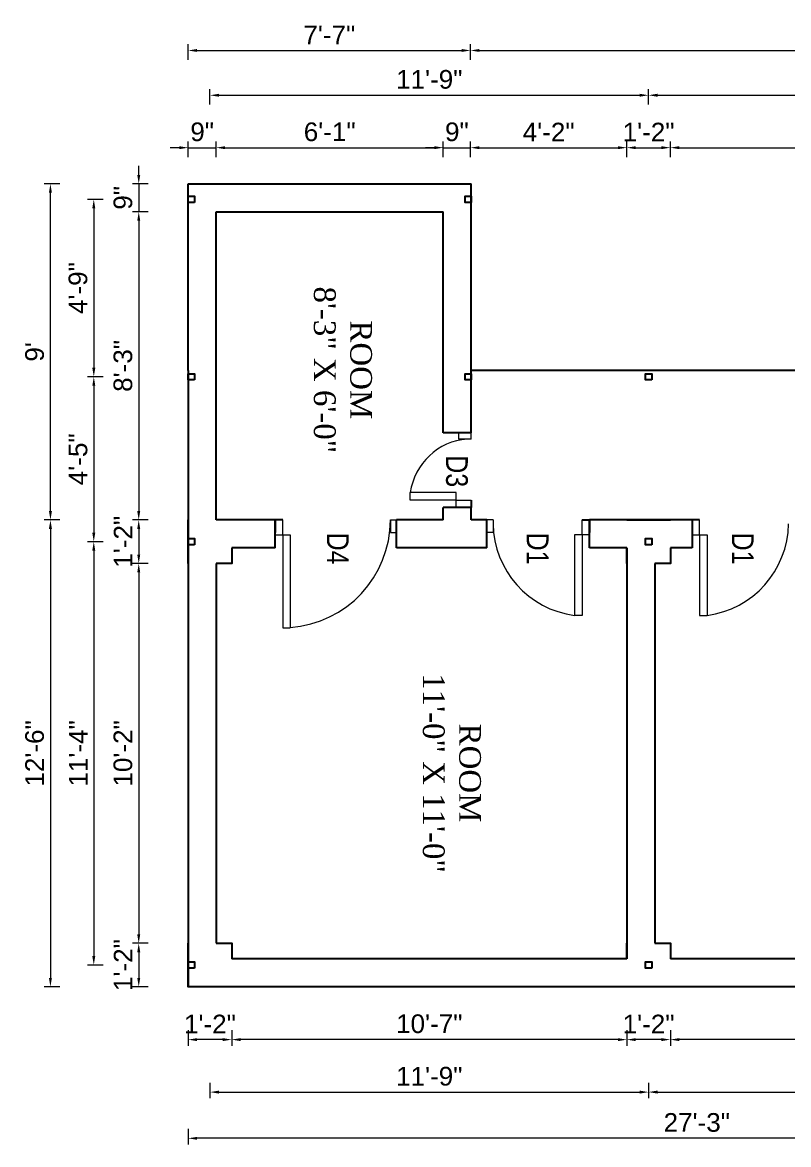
# Model space of a CAD drawing. Header units: inches. Extents: x 0 to 383786, y -45810 to 0.
# Drawn here: x 363206.4 to 363452.6, y -41021.5 to -40661 of the extents above; entities that cross this region are included whole.
import ezdxf

# ---------------------------------------------------------------- set-up
doc = ezdxf.new("R2010")
doc.units = ezdxf.units.IN
doc.header["$LTSCALE"] = 2
doc.header["$MEASUREMENT"] = 0
doc.header["$PDMODE"] = 34
doc.layers.get('0').update_dxf_attribs({"linetype": 'CONTINUOUS'})
doc.layers.get('DEFPOINTS').update_dxf_attribs({"color": 141, "linetype": 'CONTINUOUS'})
for name, color, linetype, lineweight in [('dimension', 160, 'CONTINUOUS', 15), ('steps', 253, 'CONTINUOUS', 20), ('truss', 1, 'CONTINUOUS', 25)]:
    doc.layers.add(name, color=color, linetype=linetype, lineweight=lineweight)
doc.styles.add('Lettring Text', font='arial.ttf')
doc.styles.get("Standard").update_dxf_attribs({"font": 'ARIALN.TTF'})
doc.dimstyles.new('Copy of Standard', dxfattribs={"dimtxt": 6, "dimasz": 2.875, "dimexe": 2, "dimexo": 4, "dimgap": 2, "dimtad": 1, "dimdec": 0, "dimrnd": 1, "dimzin": 0, "dimdsep": 46, "dimlunit": 4, "dimtxsty": 'Lettring Text', "dimcen": 0.1, "dimclrd": 7, "dimclre": 7, "dimclrt": 7, "dimazin": 0, "dimtfac": 0.645, "dimtdec": 0, "dimtmove": 1, "dimatfit": 0, "dimfxl": 3, "dimfxlon": 1, "dimtfillclr": 256, "dimtolj": 1, "dimtzin": 0, "dimlwd": -1, "dimlwe": -1, "dimarcsym": 2})

# ---------------------------------------------------------------- blocks, each defined once
blk = doc.blocks.new('*D589')
at = {"layer": 'DEFPOINTS', "color": 0, "ltscale": 0.5, "transparency": 16777216}
for p in [(363414.63, -40970.82), (363572.63, -40970.82), (363414.63, -40987.77)]:
    blk.add_point(p, dxfattribs=at)
at = {"layer": 'steps', "color": 7, "ltscale": 0.5, "transparency": 16777216}
for p, q in [((363414.63, -40984.77), (363414.63, -40989.77)), ((363572.63, -40984.77), (363572.63, -40989.77)), ((363569.76, -40987.77), (363417.51, -40987.77))]:
    blk.add_line(p, q, dxfattribs=at)
for points in [[(363417.51, -40987.29), (363417.51, -40988.25), (363414.63, -40987.77)], [(363569.76, -40987.29), (363569.76, -40988.25), (363572.63, -40987.77)]]:
    blk.add_solid(points, dxfattribs=at)
at = {"layer": 'steps', "color": 7, "ltscale": 0.5, "transparency": 16777216, "insert": (363493.63, -40982.7), "char_height": 6, "attachment_point": 5, "style": 'Lettring Text'}
blk.add_mtext('\\A1;13\'-2"', dxfattribs=at)
blk = doc.blocks.new('*D590')
at = {"layer": 'DEFPOINTS', "color": 0, "ltscale": 0.5, "transparency": 16777216}
for p in [(363400.63, -40970.82), (363414.63, -40970.82), (363400.63, -40987.77)]:
    blk.add_point(p, dxfattribs=at)
at = {"layer": 'steps', "color": 7, "ltscale": 0.5, "transparency": 16777216}
for p, q in [((363400.63, -40984.77), (363400.63, -40989.77)), ((363414.63, -40984.77), (363414.63, -40989.77)), ((363411.76, -40987.77), (363403.51, -40987.77))]:
    blk.add_line(p, q, dxfattribs=at)
for points in [[(363403.51, -40987.29), (363403.51, -40988.25), (363400.63, -40987.77)], [(363411.76, -40987.29), (363411.76, -40988.25), (363414.63, -40987.77)]]:
    blk.add_solid(points, dxfattribs=at)
at = {"layer": 'steps', "color": 7, "ltscale": 0.5, "transparency": 16777216, "insert": (363407.63, -40982.76), "char_height": 6, "attachment_point": 5, "style": 'Lettring Text'}
blk.add_mtext('\\A1;1\'-2"', dxfattribs=at)
blk = doc.blocks.new('*D591')
at = {"layer": 'DEFPOINTS', "color": 0, "ltscale": 0.5, "transparency": 16777216}
for p in [(363273.63, -40970.82), (363400.63, -40970.82), (363273.63, -40987.77)]:
    blk.add_point(p, dxfattribs=at)
at = {"layer": 'steps', "color": 7, "ltscale": 0.5, "transparency": 16777216}
for p, q in [((363273.63, -40984.77), (363273.63, -40989.77)), ((363400.63, -40984.77), (363400.63, -40989.77)), ((363397.76, -40987.77), (363276.51, -40987.77))]:
    blk.add_line(p, q, dxfattribs=at)
for points in [[(363276.51, -40987.29), (363276.51, -40988.25), (363273.63, -40987.77)], [(363397.76, -40987.29), (363397.76, -40988.25), (363400.63, -40987.77)]]:
    blk.add_solid(points, dxfattribs=at)
at = {"layer": 'steps', "color": 7, "ltscale": 0.5, "transparency": 16777216, "insert": (363337.13, -40982.71), "char_height": 6, "attachment_point": 5, "style": 'Lettring Text'}
blk.add_mtext('\\A1;10\'-7"', dxfattribs=at)
blk = doc.blocks.new('*D592')
at = {"layer": 'DEFPOINTS', "color": 0, "ltscale": 0.5, "transparency": 16777216}
for p in [(363259.63, -40970.82), (363273.63, -40970.82), (363259.63, -40987.77)]:
    blk.add_point(p, dxfattribs=at)
at = {"layer": 'steps', "color": 7, "ltscale": 0.5, "transparency": 16777216}
for p, q in [((363259.63, -40984.77), (363259.63, -40989.77)), ((363273.63, -40984.77), (363273.63, -40989.77)), ((363270.76, -40987.77), (363262.51, -40987.77))]:
    blk.add_line(p, q, dxfattribs=at)
for points in [[(363262.51, -40987.29), (363262.51, -40988.25), (363259.63, -40987.77)], [(363270.76, -40987.29), (363270.76, -40988.25), (363273.63, -40987.77)]]:
    blk.add_solid(points, dxfattribs=at)
at = {"layer": 'steps', "color": 7, "ltscale": 0.5, "transparency": 16777216, "insert": (363266.63, -40982.76), "char_height": 6, "attachment_point": 5, "style": 'Lettring Text'}
blk.add_mtext('\\A1;1\'-2"', dxfattribs=at)
blk = doc.blocks.new('*D593')
at = {"layer": 'DEFPOINTS', "color": 0, "ltscale": 0.5, "transparency": 16777216}
for p in [(363266.63, -40970.82), (363407.63, -40970.82), (363407.63, -41004.63)]:
    blk.add_point(p, dxfattribs=at)
at = {"layer": 'steps', "color": 7, "ltscale": 0.5, "transparency": 16777216}
for p, q in [((363266.63, -41001.63), (363266.63, -41006.63)), ((363407.63, -41001.63), (363407.63, -41006.63)), ((363269.51, -41004.63), (363404.76, -41004.63))]:
    blk.add_line(p, q, dxfattribs=at)
for points in [[(363269.51, -41004.15), (363269.51, -41005.11), (363266.63, -41004.63)], [(363404.76, -41004.15), (363404.76, -41005.11), (363407.63, -41004.63)]]:
    blk.add_solid(points, dxfattribs=at)
at = {"layer": 'steps', "color": 7, "ltscale": 0.5, "transparency": 16777216, "insert": (363337.13, -40999.57), "char_height": 6, "attachment_point": 5, "style": 'Lettring Text'}
blk.add_mtext('\\A1;11\'-9"', dxfattribs=at)
blk = doc.blocks.new('*D594')
at = {"layer": 'DEFPOINTS', "color": 0, "ltscale": 0.5, "transparency": 16777216}
for p in [(363407.63, -40970.82), (363579.63, -40970.82), (363579.63, -41004.63)]:
    blk.add_point(p, dxfattribs=at)
at = {"layer": 'steps', "color": 7, "ltscale": 0.5, "transparency": 16777216}
for p, q in [((363407.63, -41001.63), (363407.63, -41006.63)), ((363579.63, -41001.63), (363579.63, -41006.63)), ((363410.51, -41004.63), (363576.76, -41004.63))]:
    blk.add_line(p, q, dxfattribs=at)
for points in [[(363410.51, -41004.15), (363410.51, -41005.11), (363407.63, -41004.63)], [(363576.76, -41004.15), (363576.76, -41005.11), (363579.63, -41004.63)]]:
    blk.add_solid(points, dxfattribs=at)
at = {"layer": 'steps', "color": 7, "ltscale": 0.5, "transparency": 16777216, "insert": (363493.63, -40999.62), "char_height": 6, "attachment_point": 5, "style": 'Lettring Text'}
blk.add_mtext('\\A1;14\'-4"', dxfattribs=at)
blk = doc.blocks.new('*D596')
at = {"layer": 'DEFPOINTS', "color": 0, "ltscale": 0.5, "transparency": 16777216}
for p in [(363259.63, -40970.82), (363586.63, -40970.82), (363259.63, -41019.48)]:
    blk.add_point(p, dxfattribs=at)
at = {"layer": 'steps', "color": 7, "ltscale": 0.5, "transparency": 16777216}
for p, q in [((363259.63, -41016.48), (363259.63, -41021.48)), ((363586.63, -41016.48), (363586.63, -41021.48)), ((363583.76, -41019.48), (363262.51, -41019.48))]:
    blk.add_line(p, q, dxfattribs=at)
for points in [[(363262.51, -41019.01), (363262.51, -41019.96), (363259.63, -41019.48)], [(363583.76, -41019.01), (363583.76, -41019.96), (363586.63, -41019.48)]]:
    blk.add_solid(points, dxfattribs=at)
at = {"layer": 'steps', "color": 7, "ltscale": 0.5, "transparency": 16777216, "insert": (363423.13, -41014.42), "char_height": 6, "attachment_point": 5, "style": 'Lettring Text'}
blk.add_mtext('\\A1;27\'-3"', dxfattribs=at)
blk = doc.blocks.new('*D598')
at = {"layer": 'DEFPOINTS', "color": 0, "ltscale": 0.5, "transparency": 16777216}
for p in [(363259.63, -40712.82), (363243.74, -40721.82), (363268.63, -40721.82)]:
    blk.add_point(p, dxfattribs=at)
at = {"layer": 'steps', "color": 7, "ltscale": 0.5, "transparency": 16777216}
for p, q in [((363243.74, -40709.94), (363243.74, -40707.07)), ((363246.74, -40712.82), (363241.74, -40712.82)), ((363243.74, -40712.82), (363243.74, -40721.82)), ((363246.74, -40721.82), (363241.74, -40721.82)), ((363243.74, -40724.69), (363243.74, -40727.57))]:
    blk.add_line(p, q, dxfattribs=at)
for points in [[(363243.26, -40709.94), (363244.22, -40709.94), (363243.74, -40712.82)], [(363243.26, -40724.69), (363244.22, -40724.69), (363243.74, -40721.82)]]:
    blk.add_solid(points, dxfattribs=at)
at = {"layer": 'steps', "color": 7, "ltscale": 0.5, "transparency": 16777216, "insert": (363238.68, -40717.32), "char_height": 6, "attachment_point": 5, "rotation": 90, "style": 'Lettring Text'}
blk.add_mtext('\\A1;9"', dxfattribs=at)
blk = doc.blocks.new('*D599')
at = {"layer": 'DEFPOINTS', "color": 0, "ltscale": 0.5, "transparency": 16777216}
for p in [(363268.63, -40721.82), (363243.74, -40820.82), (363268.63, -40820.82)]:
    blk.add_point(p, dxfattribs=at)
at = {"layer": 'steps', "color": 7, "ltscale": 0.5, "transparency": 16777216}
for p, q in [((363246.74, -40721.82), (363241.74, -40721.82)), ((363243.74, -40724.69), (363243.74, -40817.94)), ((363246.74, -40820.82), (363241.74, -40820.82))]:
    blk.add_line(p, q, dxfattribs=at)
for points in [[(363243.26, -40724.69), (363244.22, -40724.69), (363243.74, -40721.82)], [(363243.26, -40817.94), (363244.22, -40817.94), (363243.74, -40820.82)]]:
    blk.add_solid(points, dxfattribs=at)
at = {"layer": 'steps', "color": 7, "ltscale": 0.5, "transparency": 16777216, "insert": (363238.68, -40771.32), "char_height": 6, "attachment_point": 5, "rotation": 90, "style": 'Lettring Text'}
blk.add_mtext('\\A1;8\'-3"', dxfattribs=at)
blk = doc.blocks.new('*D600')
at = {"layer": 'DEFPOINTS', "color": 0, "ltscale": 0.5, "transparency": 16777216}
for p in [(363268.63, -40820.82), (363243.74, -40834.82), (363268.63, -40834.82)]:
    blk.add_point(p, dxfattribs=at)
at = {"layer": 'steps', "color": 7, "ltscale": 0.5, "transparency": 16777216}
for p, q in [((363246.74, -40820.82), (363241.74, -40820.82)), ((363243.74, -40823.69), (363243.74, -40831.94)), ((363246.74, -40834.82), (363241.74, -40834.82))]:
    blk.add_line(p, q, dxfattribs=at)
for points in [[(363243.26, -40823.69), (363244.22, -40823.69), (363243.74, -40820.82)], [(363243.26, -40831.94), (363244.22, -40831.94), (363243.74, -40834.82)]]:
    blk.add_solid(points, dxfattribs=at)
at = {"layer": 'steps', "color": 7, "ltscale": 0.5, "transparency": 16777216, "insert": (363238.73, -40827.82), "char_height": 6, "attachment_point": 5, "rotation": 90, "style": 'Lettring Text'}
blk.add_mtext('\\A1;1\'-2"', dxfattribs=at)
blk = doc.blocks.new('*D601')
at = {"layer": 'DEFPOINTS', "color": 0, "ltscale": 0.5, "transparency": 16777216}
for p in [(363268.63, -40834.82), (363243.74, -40956.82), (363268.63, -40956.82)]:
    blk.add_point(p, dxfattribs=at)
at = {"layer": 'steps', "color": 7, "ltscale": 0.5, "transparency": 16777216}
for p, q in [((363246.74, -40834.82), (363241.74, -40834.82)), ((363243.74, -40837.69), (363243.74, -40953.94)), ((363246.74, -40956.82), (363241.74, -40956.82))]:
    blk.add_line(p, q, dxfattribs=at)
for points in [[(363243.26, -40837.69), (363244.22, -40837.69), (363243.74, -40834.82)], [(363243.26, -40953.94), (363244.22, -40953.94), (363243.74, -40956.82)]]:
    blk.add_solid(points, dxfattribs=at)
at = {"layer": 'steps', "color": 7, "ltscale": 0.5, "transparency": 16777216, "insert": (363238.68, -40895.82), "char_height": 6, "attachment_point": 5, "rotation": 90, "style": 'Lettring Text'}
blk.add_mtext('\\A1;10\'-2"', dxfattribs=at)
blk = doc.blocks.new('*D602')
at = {"layer": 'DEFPOINTS', "color": 0, "ltscale": 0.5, "transparency": 16777216}
for p in [(363268.63, -40956.82), (363243.74, -40970.82), (363268.63, -40970.82)]:
    blk.add_point(p, dxfattribs=at)
at = {"layer": 'steps', "color": 7, "ltscale": 0.5, "transparency": 16777216}
for p, q in [((363246.74, -40956.82), (363241.74, -40956.82)), ((363243.74, -40959.69), (363243.74, -40967.94)), ((363246.74, -40970.82), (363241.74, -40970.82))]:
    blk.add_line(p, q, dxfattribs=at)
for points in [[(363243.26, -40959.69), (363244.22, -40959.69), (363243.74, -40956.82)], [(363243.26, -40967.94), (363244.22, -40967.94), (363243.74, -40970.82)]]:
    blk.add_solid(points, dxfattribs=at)
at = {"layer": 'steps', "color": 7, "ltscale": 0.5, "transparency": 16777216, "insert": (363238.73, -40963.82), "char_height": 6, "attachment_point": 5, "rotation": 90, "style": 'Lettring Text'}
blk.add_mtext('\\A1;1\'-2"', dxfattribs=at)
blk = doc.blocks.new('*D603')
at = {"layer": 'DEFPOINTS', "color": 0, "ltscale": 0.5, "transparency": 16777216}
for p in [(363260.63, -40717.82), (363229.29, -40774.82), (363260.63, -40774.82)]:
    blk.add_point(p, dxfattribs=at)
at = {"layer": 'steps', "color": 7, "ltscale": 0.5, "transparency": 16777216}
for p, q in [((363232.29, -40717.82), (363227.29, -40717.82)), ((363229.29, -40720.69), (363229.29, -40771.94)), ((363232.29, -40774.82), (363227.29, -40774.82))]:
    blk.add_line(p, q, dxfattribs=at)
for points in [[(363228.81, -40720.69), (363229.77, -40720.69), (363229.29, -40717.82)], [(363228.81, -40771.94), (363229.77, -40771.94), (363229.29, -40774.82)]]:
    blk.add_solid(points, dxfattribs=at)
at = {"layer": 'steps', "color": 7, "ltscale": 0.5, "transparency": 16777216, "insert": (363224.23, -40746.32), "char_height": 6, "attachment_point": 5, "rotation": 90, "style": 'Lettring Text'}
blk.add_mtext('\\A1;4\'-9"', dxfattribs=at)
blk = doc.blocks.new('*D604')
at = {"layer": 'DEFPOINTS', "color": 0, "ltscale": 0.5, "transparency": 16777216}
for p in [(363260.63, -40774.82), (363229.29, -40827.82), (363259.63, -40827.82)]:
    blk.add_point(p, dxfattribs=at)
at = {"layer": 'steps', "color": 7, "ltscale": 0.5, "transparency": 16777216}
for p, q in [((363232.29, -40774.82), (363227.29, -40774.82)), ((363229.29, -40777.69), (363229.29, -40824.94)), ((363232.29, -40827.82), (363227.29, -40827.82))]:
    blk.add_line(p, q, dxfattribs=at)
for points in [[(363228.81, -40777.69), (363229.77, -40777.69), (363229.29, -40774.82)], [(363228.81, -40824.94), (363229.77, -40824.94), (363229.29, -40827.82)]]:
    blk.add_solid(points, dxfattribs=at)
at = {"layer": 'steps', "color": 7, "ltscale": 0.5, "transparency": 16777216, "insert": (363224.24, -40801.32), "char_height": 6, "attachment_point": 5, "rotation": 90, "style": 'Lettring Text'}
blk.add_mtext('\\A1;4\'-5"', dxfattribs=at)
blk = doc.blocks.new('*D605')
at = {"layer": 'DEFPOINTS', "color": 0, "ltscale": 0.5, "transparency": 16777216}
for p in [(363259.63, -40827.82), (363229.29, -40963.82), (363259.63, -40963.82)]:
    blk.add_point(p, dxfattribs=at)
at = {"layer": 'steps', "color": 7, "ltscale": 0.5, "transparency": 16777216}
for p, q in [((363232.29, -40827.82), (363227.29, -40827.82)), ((363229.29, -40830.69), (363229.29, -40960.94)), ((363232.29, -40963.82), (363227.29, -40963.82))]:
    blk.add_line(p, q, dxfattribs=at)
for points in [[(363228.81, -40830.69), (363229.77, -40830.69), (363229.29, -40827.82)], [(363228.81, -40960.94), (363229.77, -40960.94), (363229.29, -40963.82)]]:
    blk.add_solid(points, dxfattribs=at)
at = {"layer": 'steps', "color": 7, "ltscale": 0.5, "transparency": 16777216, "insert": (363224.28, -40895.82), "char_height": 6, "attachment_point": 5, "rotation": 90, "style": 'Lettring Text'}
blk.add_mtext('\\A1;11\'-4"', dxfattribs=at)
blk = doc.blocks.new('*D606')
at = {"layer": 'DEFPOINTS', "color": 0, "ltscale": 0.5, "transparency": 16777216}
for p in [(363268.63, -40820.82), (363215.35, -40970.82), (363259.63, -40970.82)]:
    blk.add_point(p, dxfattribs=at)
at = {"layer": 'steps', "color": 7, "ltscale": 0.5, "transparency": 16777216}
for p, q in [((363218.35, -40820.82), (363213.35, -40820.82)), ((363215.35, -40823.69), (363215.35, -40967.94)), ((363218.35, -40970.82), (363213.35, -40970.82))]:
    blk.add_line(p, q, dxfattribs=at)
for points in [[(363214.87, -40823.69), (363215.83, -40823.69), (363215.35, -40820.82)], [(363214.87, -40967.94), (363215.83, -40967.94), (363215.35, -40970.82)]]:
    blk.add_solid(points, dxfattribs=at)
at = {"layer": 'steps', "color": 7, "ltscale": 0.5, "transparency": 16777216, "insert": (363210.29, -40895.82), "char_height": 6, "attachment_point": 5, "rotation": 90, "style": 'Lettring Text'}
blk.add_mtext('\\A1;12\'-6"', dxfattribs=at)
blk = doc.blocks.new('*D607')
at = {"layer": 'DEFPOINTS', "color": 0, "ltscale": 0.5, "transparency": 16777216}
for p in [(363215.35, -40712.82), (363259.63, -40712.82), (363268.63, -40820.82)]:
    blk.add_point(p, dxfattribs=at)
at = {"layer": 'steps', "color": 7, "ltscale": 0.5, "transparency": 16777216}
for p, q in [((363218.35, -40712.82), (363213.35, -40712.82)), ((363215.35, -40817.94), (363215.35, -40715.69)), ((363218.35, -40820.82), (363213.35, -40820.82))]:
    blk.add_line(p, q, dxfattribs=at)
for points in [[(363214.87, -40715.69), (363215.83, -40715.69), (363215.35, -40712.82)], [(363214.87, -40817.94), (363215.83, -40817.94), (363215.35, -40820.82)]]:
    blk.add_solid(points, dxfattribs=at)
at = {"layer": 'steps', "color": 7, "ltscale": 0.5, "transparency": 16777216, "insert": (363210.29, -40766.82), "char_height": 6, "attachment_point": 5, "rotation": 90, "style": 'Lettring Text'}
blk.add_mtext("\\A1;9'", dxfattribs=at)
blk = doc.blocks.new('*D608')
at = {"layer": 'DEFPOINTS', "color": 0, "ltscale": 0.5, "transparency": 16777216}
for p in [(363268.63, -40701.21), (363259.63, -40712.82), (363268.63, -40721.82)]:
    blk.add_point(p, dxfattribs=at)
at = {"layer": 'steps', "color": 7, "ltscale": 0.5, "transparency": 16777216}
for p, q in [((363256.76, -40701.21), (363253.88, -40701.21)), ((363259.63, -40704.21), (363259.63, -40699.21)), ((363259.63, -40701.21), (363268.63, -40701.21)), ((363268.63, -40704.21), (363268.63, -40699.21)), ((363271.51, -40701.21), (363274.38, -40701.21))]:
    blk.add_line(p, q, dxfattribs=at)
for points in [[(363256.76, -40700.73), (363256.76, -40701.69), (363259.63, -40701.21)], [(363271.51, -40700.73), (363271.51, -40701.69), (363268.63, -40701.21)]]:
    blk.add_solid(points, dxfattribs=at)
at = {"layer": 'steps', "color": 7, "ltscale": 0.5, "transparency": 16777216, "insert": (363264.13, -40696.15), "char_height": 6, "attachment_point": 5, "style": 'Lettring Text'}
blk.add_mtext('\\A1;9"', dxfattribs=at)
blk = doc.blocks.new('*D609')
at = {"layer": 'DEFPOINTS', "color": 0, "ltscale": 0.5, "transparency": 16777216}
for p in [(363341.63, -40701.21), (363268.63, -40721.82), (363341.63, -40721.82)]:
    blk.add_point(p, dxfattribs=at)
at = {"layer": 'steps', "color": 7, "ltscale": 0.5, "transparency": 16777216}
for p, q in [((363268.63, -40704.21), (363268.63, -40699.21)), ((363271.51, -40701.21), (363338.76, -40701.21)), ((363341.63, -40704.21), (363341.63, -40699.21))]:
    blk.add_line(p, q, dxfattribs=at)
for points in [[(363271.51, -40700.73), (363271.51, -40701.69), (363268.63, -40701.21)], [(363338.76, -40700.73), (363338.76, -40701.69), (363341.63, -40701.21)]]:
    blk.add_solid(points, dxfattribs=at)
at = {"layer": 'steps', "color": 7, "ltscale": 0.5, "transparency": 16777216, "insert": (363305.13, -40696.15), "char_height": 6, "attachment_point": 5, "style": 'Lettring Text'}
blk.add_mtext('\\A1;6\'-1"', dxfattribs=at)
blk = doc.blocks.new('*D610')
at = {"layer": 'DEFPOINTS', "color": 0, "ltscale": 0.5, "transparency": 16777216}
for p in [(363350.39, -40701.21), (363350.39, -40712.82), (363341.63, -40721.82)]:
    blk.add_point(p, dxfattribs=at)
at = {"layer": 'steps', "color": 7, "ltscale": 0.5, "transparency": 16777216}
for p, q in [((363338.76, -40701.21), (363335.88, -40701.21)), ((363341.63, -40704.21), (363341.63, -40699.21)), ((363341.63, -40701.21), (363350.39, -40701.21)), ((363350.39, -40704.21), (363350.39, -40699.21)), ((363353.27, -40701.21), (363356.14, -40701.21))]:
    blk.add_line(p, q, dxfattribs=at)
for points in [[(363338.76, -40700.73), (363338.76, -40701.69), (363341.63, -40701.21)], [(363353.27, -40700.73), (363353.27, -40701.69), (363350.39, -40701.21)]]:
    blk.add_solid(points, dxfattribs=at)
at = {"layer": 'steps', "color": 7, "ltscale": 0.5, "transparency": 16777216, "insert": (363346.01, -40696.15), "char_height": 6, "attachment_point": 5, "style": 'Lettring Text'}
blk.add_mtext('\\A1;9"', dxfattribs=at)
blk = doc.blocks.new('*D611')
at = {"layer": 'DEFPOINTS', "color": 0, "ltscale": 0.5, "transparency": 16777216}
for p in [(363400.63, -40701.21), (363350.39, -40712.82), (363400.63, -40829.82)]:
    blk.add_point(p, dxfattribs=at)
at = {"layer": 'steps', "color": 7, "ltscale": 0.5, "transparency": 16777216}
for p, q in [((363350.39, -40704.21), (363350.39, -40699.21)), ((363353.27, -40701.21), (363397.76, -40701.21)), ((363400.63, -40704.21), (363400.63, -40699.21))]:
    blk.add_line(p, q, dxfattribs=at)
for points in [[(363353.27, -40700.73), (363353.27, -40701.69), (363350.39, -40701.21)], [(363397.76, -40700.73), (363397.76, -40701.69), (363400.63, -40701.21)]]:
    blk.add_solid(points, dxfattribs=at)
at = {"layer": 'steps', "color": 7, "ltscale": 0.5, "transparency": 16777216, "insert": (363375.51, -40696.2), "char_height": 6, "attachment_point": 5, "style": 'Lettring Text'}
blk.add_mtext('\\A1;4\'-2"', dxfattribs=at)
blk = doc.blocks.new('*D612')
at = {"layer": 'DEFPOINTS', "color": 0, "ltscale": 0.5, "transparency": 16777216}
for p in [(363414.63, -40701.21), (363400.63, -40829.82), (363414.63, -40829.82)]:
    blk.add_point(p, dxfattribs=at)
at = {"layer": 'steps', "color": 7, "ltscale": 0.5, "transparency": 16777216}
for p, q in [((363400.63, -40704.21), (363400.63, -40699.21)), ((363403.51, -40701.21), (363411.76, -40701.21)), ((363414.63, -40704.21), (363414.63, -40699.21))]:
    blk.add_line(p, q, dxfattribs=at)
for points in [[(363403.51, -40700.73), (363403.51, -40701.69), (363400.63, -40701.21)], [(363411.76, -40700.73), (363411.76, -40701.69), (363414.63, -40701.21)]]:
    blk.add_solid(points, dxfattribs=at)
at = {"layer": 'steps', "color": 7, "ltscale": 0.5, "transparency": 16777216, "insert": (363407.63, -40696.2), "char_height": 6, "attachment_point": 5, "style": 'Lettring Text'}
blk.add_mtext('\\A1;1\'-2"', dxfattribs=at)
blk = doc.blocks.new('*D613')
at = {"layer": 'DEFPOINTS', "color": 0, "ltscale": 0.5, "transparency": 16777216}
for p in [(363572.63, -40701.21), (363572.63, -40820.82), (363414.63, -40829.82)]:
    blk.add_point(p, dxfattribs=at)
at = {"layer": 'steps', "color": 7, "ltscale": 0.5, "transparency": 16777216}
for p, q in [((363414.63, -40704.21), (363414.63, -40699.21)), ((363417.51, -40701.21), (363569.76, -40701.21)), ((363572.63, -40704.21), (363572.63, -40699.21))]:
    blk.add_line(p, q, dxfattribs=at)
for points in [[(363417.51, -40700.73), (363417.51, -40701.69), (363414.63, -40701.21)], [(363569.76, -40700.73), (363569.76, -40701.69), (363572.63, -40701.21)]]:
    blk.add_solid(points, dxfattribs=at)
at = {"layer": 'steps', "color": 7, "ltscale": 0.5, "transparency": 16777216, "insert": (363493.63, -40696.15), "char_height": 6, "attachment_point": 5, "style": 'Lettring Text'}
blk.add_mtext('\\A1;13\'-2"', dxfattribs=at)
blk = doc.blocks.new('*D617')
at = {"layer": 'DEFPOINTS', "color": 0, "ltscale": 0.5, "transparency": 16777216}
for p in [(363407.63, -40684.37), (363266.63, -40970.82), (363407.63, -40970.82)]:
    blk.add_point(p, dxfattribs=at)
at = {"layer": 'steps', "color": 7, "ltscale": 0.5, "transparency": 16777216}
for p, q in [((363266.63, -40687.37), (363266.63, -40682.37)), ((363407.63, -40687.37), (363407.63, -40682.37)), ((363269.51, -40684.37), (363404.76, -40684.37))]:
    blk.add_line(p, q, dxfattribs=at)
for points in [[(363269.51, -40683.89), (363269.51, -40684.84), (363266.63, -40684.37)], [(363404.76, -40683.89), (363404.76, -40684.84), (363407.63, -40684.37)]]:
    blk.add_solid(points, dxfattribs=at)
at = {"layer": 'steps', "color": 7, "ltscale": 0.5, "transparency": 16777216, "insert": (363337.13, -40679.3), "char_height": 6, "attachment_point": 5, "style": 'Lettring Text'}
blk.add_mtext('\\A1;11\'-9"', dxfattribs=at)
blk = doc.blocks.new('*D618')
at = {"layer": 'DEFPOINTS', "color": 0, "ltscale": 0.5, "transparency": 16777216}
for p in [(363579.63, -40684.37), (363579.63, -40820.82), (363407.63, -40970.82)]:
    blk.add_point(p, dxfattribs=at)
at = {"layer": 'steps', "color": 7, "ltscale": 0.5, "transparency": 16777216}
for p, q in [((363407.63, -40687.37), (363407.63, -40682.37)), ((363579.63, -40687.37), (363579.63, -40682.37)), ((363410.51, -40684.37), (363576.76, -40684.37))]:
    blk.add_line(p, q, dxfattribs=at)
for points in [[(363410.51, -40683.89), (363410.51, -40684.84), (363407.63, -40684.37)], [(363576.76, -40683.89), (363576.76, -40684.84), (363579.63, -40684.37)]]:
    blk.add_solid(points, dxfattribs=at)
at = {"layer": 'steps', "color": 7, "ltscale": 0.5, "transparency": 16777216, "insert": (363493.63, -40679.35), "char_height": 6, "attachment_point": 5, "style": 'Lettring Text'}
blk.add_mtext('\\A1;14\'-4"', dxfattribs=at)
blk = doc.blocks.new('*D620')
at = {"layer": 'DEFPOINTS', "color": 0, "ltscale": 0.5, "transparency": 16777216}
for p in [(363350.39, -40669.98), (363259.63, -40712.82), (363350.39, -40712.82)]:
    blk.add_point(p, dxfattribs=at)
at = {"layer": 'steps', "color": 7, "ltscale": 0.5, "transparency": 16777216}
for p, q in [((363259.63, -40672.98), (363259.63, -40667.98)), ((363350.39, -40672.98), (363350.39, -40667.98)), ((363262.51, -40669.98), (363347.52, -40669.98))]:
    blk.add_line(p, q, dxfattribs=at)
for points in [[(363262.51, -40669.5), (363262.51, -40670.45), (363259.63, -40669.98)], [(363347.52, -40669.5), (363347.52, -40670.45), (363350.39, -40669.98)]]:
    blk.add_solid(points, dxfattribs=at)
at = {"layer": 'steps', "color": 7, "ltscale": 0.5, "transparency": 16777216, "insert": (363305.01, -40664.98), "char_height": 6, "attachment_point": 5, "style": 'Lettring Text'}
blk.add_mtext('\\A1;7\'-7"', dxfattribs=at)
blk = doc.blocks.new('*D621')
at = {"layer": 'DEFPOINTS', "color": 0, "ltscale": 0.5, "transparency": 16777216}
for p in [(363586.63, -40669.98), (363350.39, -40712.82), (363586.63, -40772.82)]:
    blk.add_point(p, dxfattribs=at)
at = {"layer": 'steps', "color": 7, "ltscale": 0.5, "transparency": 16777216}
for p, q in [((363350.39, -40672.98), (363350.39, -40667.98)), ((363586.63, -40672.98), (363586.63, -40667.98)), ((363353.27, -40669.98), (363583.76, -40669.98))]:
    blk.add_line(p, q, dxfattribs=at)
for points in [[(363353.27, -40669.5), (363353.27, -40670.45), (363350.39, -40669.98)], [(363583.76, -40669.5), (363583.76, -40670.45), (363586.63, -40669.98)]]:
    blk.add_solid(points, dxfattribs=at)
at = {"layer": 'steps', "color": 7, "ltscale": 0.5, "transparency": 16777216, "insert": (363468.51, -40664.91), "char_height": 6, "attachment_point": 5, "style": 'Lettring Text'}
blk.add_mtext('\\A1;19\'-8"', dxfattribs=at)

msp = doc.modelspace()

# ---------------------------------------------------------------- linework, layer by layer
at = {"ltscale": 0.5}
for p, q in [((363259.63, -40772.82), (363259.63, -40712.82)), ((363259.63, -40712.82), (363350.63, -40712.82)), ((363350.63, -40792.82), (363350.63, -40712.82)), ((363268.63, -40820.82), (363268.63, -40721.82)), ((363268.63, -40721.82), (363341.63, -40721.82)), ((363341.63, -40792.82), (363341.63, -40721.82)), ((363259.63, -40772.82), (363259.63, -40970.82)), ((363350.63, -40792.82), (363341.63, -40792.82)), ((363341.63, -40820.82), (363341.63, -40816.82)), ((363350.63, -40816.82), (363341.63, -40816.82)), ((363350.63, -40820.82), (363350.63, -40816.82)), ((363287.63, -40829.82), (363287.63, -40820.82)), ((363326.63, -40829.82), (363326.63, -40820.82)), ((363355.63, -40829.82), (363355.63, -40820.82)), ((363388.63, -40829.82), (363388.63, -40820.82)), ((363421.63, -40820.82), (363421.63, -40829.82)), ((363400.63, -40829.82), (363400.63, -40961.82)), ((363268.63, -40834.82), (363268.63, -40956.82)), ((363409.63, -40834.82), (363409.63, -40956.82))]:
    msp.add_line(p, q, dxfattribs=at)
at = {"color": 242, "ltscale": 0.5, "true_color": 0xcd2027}
for p, q in [((363586.63, -40772.82), (363350.63, -40772.82)), ((363287.63, -40820.82), (363268.63, -40820.82)), ((363341.63, -40820.82), (363326.63, -40820.82)), ((363355.63, -40820.82), (363350.63, -40820.82)), ((363421.63, -40820.82), (363388.63, -40820.82)), ((363287.63, -40829.82), (363273.63, -40829.82)), ((363355.63, -40829.82), (363326.63, -40829.82)), ((363400.63, -40829.82), (363388.63, -40829.82)), ((363421.63, -40829.82), (363414.63, -40829.82)), ((363400.63, -40961.82), (363273.63, -40961.82)), ((363572.63, -40961.82), (363414.63, -40961.82)), ((363586.63, -40970.82), (363259.63, -40970.82))]:
    msp.add_line(p, q, dxfattribs=at)
at = {"ltscale": 0.5}
for points in [[(363261.63, -40718.82), (363259.63, -40718.82), (363259.63, -40716.82), (363261.63, -40716.82)], [(363350.63, -40718.82), (363348.63, -40718.82), (363348.63, -40716.82), (363350.63, -40716.82)], [(363261.63, -40775.82), (363259.63, -40775.82), (363259.63, -40773.82), (363261.63, -40773.82)], [(363350.63, -40775.82), (363348.63, -40775.82), (363348.63, -40773.82), (363350.63, -40773.82)], [(363408.63, -40775.82), (363406.63, -40775.82), (363406.63, -40773.82), (363408.63, -40773.82)], [(363261.63, -40828.82), (363259.63, -40828.82), (363259.63, -40826.82), (363261.63, -40826.82)], [(363408.63, -40828.82), (363406.63, -40828.82), (363406.63, -40826.82), (363408.63, -40826.82)], [(363261.63, -40964.82), (363259.63, -40964.82), (363259.63, -40962.82), (363261.63, -40962.82)], [(363408.63, -40964.82), (363406.63, -40964.82), (363406.63, -40962.82), (363408.63, -40962.82)]]:
    msp.add_lwpolyline(points, close=True, dxfattribs=at)
for points in [[(363259.63, -40834.82), (363259.63, -40834.82), (363259.63, -40820.82)], [(363400.63, -40820.82), (363414.63, -40820.82)], [(363273.63, -40829.82), (363273.63, -40834.82), (363268.63, -40834.82)], [(363400.63, -40834.82), (363400.63, -40829.82)], [(363414.63, -40829.82), (363414.63, -40834.82), (363409.63, -40834.82)], [(363273.63, -40970.82), (363259.63, -40970.82), (363259.63, -40956.82)], [(363268.63, -40956.82), (363273.63, -40956.82), (363273.63, -40961.82)], [(363400.63, -40961.82), (363400.63, -40956.82)], [(363409.63, -40956.82), (363414.63, -40956.82), (363414.63, -40961.82)], [(363414.63, -40970.82), (363400.63, -40970.82)]]:
    msp.add_lwpolyline(points, dxfattribs=at)
at = {"layer": 'dimension', "ltscale": 7}
for p, q in [((363350.63, -40792.82), (363346.63, -40792.82)), ((363346.63, -40794.82), (363346.63, -40792.82)), ((363350.63, -40794.82), (363346.63, -40794.82)), ((363350.63, -40794.82), (363350.63, -40792.82)), ((363345.83, -40812.02), (363331.03, -40812.02)), ((363331.03, -40814.42), (363331.03, -40812.02)), ((363345.83, -40814.42), (363345.83, -40812.02)), ((363345.83, -40814.42), (363331.03, -40814.42)), ((363345.83, -40816.82), (363345.83, -40814.42)), ((363345.83, -40814.42), (363350.63, -40814.42)), ((363350.63, -40816.82), (363345.83, -40816.82)), ((363350.63, -40814.42), (363350.63, -40816.82)), ((363290.03, -40820.82), (363287.63, -40820.82)), ((363287.63, -40820.82), (363287.63, -40825.62)), ((363290.03, -40825.62), (363290.03, -40820.82)), ((363324.63, -40820.82), (363324.63, -40824.82)), ((363324.63, -40820.82), (363326.63, -40820.82)), ((363326.63, -40820.82), (363326.63, -40824.82)), ((363355.63, -40820.82), (363355.63, -40824.82)), ((363357.63, -40820.82), (363355.63, -40820.82)), ((363357.63, -40820.82), (363357.63, -40824.82)), ((363386.23, -40825.62), (363386.23, -40820.82)), ((363386.23, -40820.82), (363388.63, -40820.82)), ((363388.63, -40820.82), (363388.63, -40825.62)), ((363424.03, -40820.82), (363421.63, -40820.82)), ((363421.63, -40820.82), (363421.63, -40825.62)), ((363424.03, -40825.62), (363424.03, -40820.82)), ((363287.63, -40825.62), (363290.03, -40825.62)), ((363290.03, -40825.62), (363290.03, -40855.42)), ((363290.03, -40825.62), (363292.43, -40825.62)), ((363292.43, -40825.62), (363292.43, -40855.33)), ((363324.63, -40824.82), (363326.63, -40824.82)), ((363357.63, -40824.82), (363355.63, -40824.82)), ((363383.83, -40825.62), (363383.83, -40851.49)), ((363386.23, -40825.62), (363383.83, -40825.62)), ((363386.23, -40825.62), (363386.23, -40851.49)), ((363388.63, -40825.62), (363386.23, -40825.62)), ((363421.63, -40825.62), (363424.03, -40825.62)), ((363424.03, -40825.62), (363424.03, -40851.49)), ((363424.03, -40825.62), (363426.43, -40825.62)), ((363426.43, -40825.62), (363426.43, -40851.49)), ((363386.23, -40851.49), (363383.83, -40851.49)), ((363424.03, -40851.49), (363426.43, -40851.49)), ((363290.03, -40855.42), (363292.43, -40855.42))]:
    msp.add_line(p, q, dxfattribs=at)
for centre, radius, start, end in [((363350.86, -40814.78), 20.02, 94.3111, 172.0745), ((363290.03, -40820.82), 34.6, 273.9775, 0), ((363387.83, -40821.55), 30.21, 181.0357, 262.3834), ((363422.43, -40821.55), 30.21, 277.6166, 358.9643)]:
    msp.add_arc(centre, radius, start, end, dxfattribs=at)
at = {"layer": 'truss', "ltscale": 7}
for p, q in [((363350.63, -40816.82), (363346.63, -40816.82)), ((363350.63, -40814.42), (363350.63, -40816.82)), ((363287.63, -40820.82), (363287.63, -40824.82)), ((363290.03, -40820.82), (363287.63, -40820.82)), ((363386.23, -40820.82), (363388.63, -40820.82)), ((363388.63, -40820.82), (363388.63, -40824.82)), ((363421.63, -40820.82), (363421.63, -40824.82)), ((363424.03, -40820.82), (363421.63, -40820.82))]:
    msp.add_line(p, q, dxfattribs=at)

# ---------------------------------------------------------------- texts
at = {"layer": 'steps', "color": 7, "ltscale": 0.3, "char_height": 7, "width": 70.3269, "attachment_point": 2, "rotation": 270}
for s, insert in [('{\\fTimes New Roman|b0|i0|c0|p18;ROOM \\P8\'-3" X 6\'-0"}', (363318.73, -40772.59)), ('{\\fTimes New Roman|b0|i0|c0|p18;ROOM \\P11\'-0" X 11\'-0"}', (363353.75, -40902.12))]:
    msp.add_mtext(s, dxfattribs=dict(at, insert=insert))
at = {"layer": 'steps', "color": 7, "ltscale": 0.3, "char_height": 7, "rotation": 270}
for s, insert, attachment_point in [('D3', (363349.53, -40805.16), 2), ('D4', (363304.24, -40830), 8), ('{\\W1;D1}', (363375.47, -40830), 2), ('{\\W1;D1}', (363434.4, -40830), 8)]:
    msp.add_mtext_dynamic_manual_height_columns(s, width=18.6213, gutter_width=40, heights=[0], dxfattribs=dict(at, insert=insert, attachment_point=attachment_point))

# ---------------------------------------------------------------- dimensions: what is measured, and where the dimension line sits
at = {"layer": 'steps', "ltscale": 0.5}
for base, p1, p2, picture, middle in [((363350.39, -40669.98), (363259.63, -40712.82), (363350.39, -40712.82), '*D620', (363305.01, -40664.98)), ((363586.63, -40669.98), (363350.39, -40712.82), (363586.63, -40772.82), '*D621', (363468.51, -40664.91)), ((363407.63, -40684.37), (363266.63, -40970.82), (363407.63, -40970.82), '*D617', (363337.13, -40679.3)), ((363579.63, -40684.37), (363407.63, -40970.82), (363579.63, -40820.82), '*D618', (363493.63, -40679.35)), ((363341.63, -40701.21), (363268.63, -40721.82), (363341.63, -40721.82), '*D609', (363305.13, -40696.15)), ((363400.63, -40701.21), (363350.39, -40712.82), (363400.63, -40829.82), '*D611', (363375.51, -40696.2)), ((363572.63, -40701.21), (363414.63, -40829.82), (363572.63, -40820.82), '*D613', (363493.63, -40696.15)), ((363259.63, -41019.48), (363586.63, -40970.82), (363259.63, -40970.82), '*D596', (363423.13, -41014.42)), ((363407.63, -41004.63), (363266.63, -40970.82), (363407.63, -40970.82), '*D593', (363337.13, -40999.57)), ((363273.63, -40987.77), (363400.63, -40970.82), (363273.63, -40970.82), '*D591', (363337.13, -40982.71)), ((363579.63, -41004.63), (363407.63, -40970.82), (363579.63, -40970.82), '*D594', (363493.63, -40999.62)), ((363414.63, -40987.77), (363572.63, -40970.82), (363414.63, -40970.82), '*D589', (363493.63, -40982.7))]:
    dim = msp.add_linear_dim(base=base, p1=p1, p2=p2, dimstyle='Copy of Standard', dxfattribs=at)
    dim.commit()
    dim.dimension.update_dxf_attribs({"geometry": picture, "text_midpoint": middle})
for base, p1, p2, picture, middle in [((363268.63, -40701.21), (363259.63, -40712.82), (363268.63, -40721.82), '*D608', (363264.13, -40701.21)), ((363350.39, -40701.21), (363341.63, -40721.82), (363350.39, -40712.82), '*D610', (363346.01, -40701.21)), ((363414.63, -40701.21), (363400.63, -40829.82), (363414.63, -40829.82), '*D612', (363407.63, -40701.21)), ((363259.63, -40987.77), (363273.63, -40970.82), (363259.63, -40970.82), '*D592', (363266.63, -40987.77)), ((363400.63, -40987.77), (363414.63, -40970.82), (363400.63, -40970.82), '*D590', (363407.63, -40987.77))]:
    dim = msp.add_linear_dim(base=base, p1=p1, p2=p2, dimstyle='Copy of Standard', dxfattribs=at)
    dim.commit()
    dim.dimension.update_dxf_attribs({"geometry": picture, "text_midpoint": middle, "dimtype": 160})
for base, p1, p2, picture, middle in [((363243.74, -40721.82), (363259.63, -40712.82), (363268.63, -40721.82), '*D598', (363243.74, -40717.32)), ((363243.74, -40834.82), (363268.63, -40820.82), (363268.63, -40834.82), '*D600', (363243.74, -40827.82)), ((363243.74, -40970.82), (363268.63, -40956.82), (363268.63, -40970.82), '*D602', (363243.74, -40963.82))]:
    dim = msp.add_linear_dim(base=base, p1=p1, p2=p2, angle=270, dimstyle='Copy of Standard', dxfattribs=at)
    dim.commit()
    dim.dimension.update_dxf_attribs({"geometry": picture, "text_midpoint": middle, "dimtype": 160})
for base, p1, p2, picture, middle in [((363215.35, -40712.82), (363268.63, -40820.82), (363259.63, -40712.82), '*D607', (363210.29, -40766.82)), ((363229.29, -40774.82), (363260.63, -40717.82), (363260.63, -40774.82), '*D603', (363224.23, -40746.32)), ((363243.74, -40820.82), (363268.63, -40721.82), (363268.63, -40820.82), '*D599', (363238.68, -40771.32)), ((363229.29, -40827.82), (363260.63, -40774.82), (363259.63, -40827.82), '*D604', (363224.24, -40801.32)), ((363215.35, -40970.82), (363268.63, -40820.82), (363259.63, -40970.82), '*D606', (363210.29, -40895.82)), ((363229.29, -40963.82), (363259.63, -40827.82), (363259.63, -40963.82), '*D605', (363224.28, -40895.82)), ((363243.74, -40956.82), (363268.63, -40834.82), (363268.63, -40956.82), '*D601', (363238.68, -40895.82))]:
    dim = msp.add_linear_dim(base=base, p1=p1, p2=p2, angle=270, dimstyle='Copy of Standard', dxfattribs=at)
    dim.commit()
    dim.dimension.update_dxf_attribs({"geometry": picture, "text_midpoint": middle})

doc.saveas('drawing.dxf')
